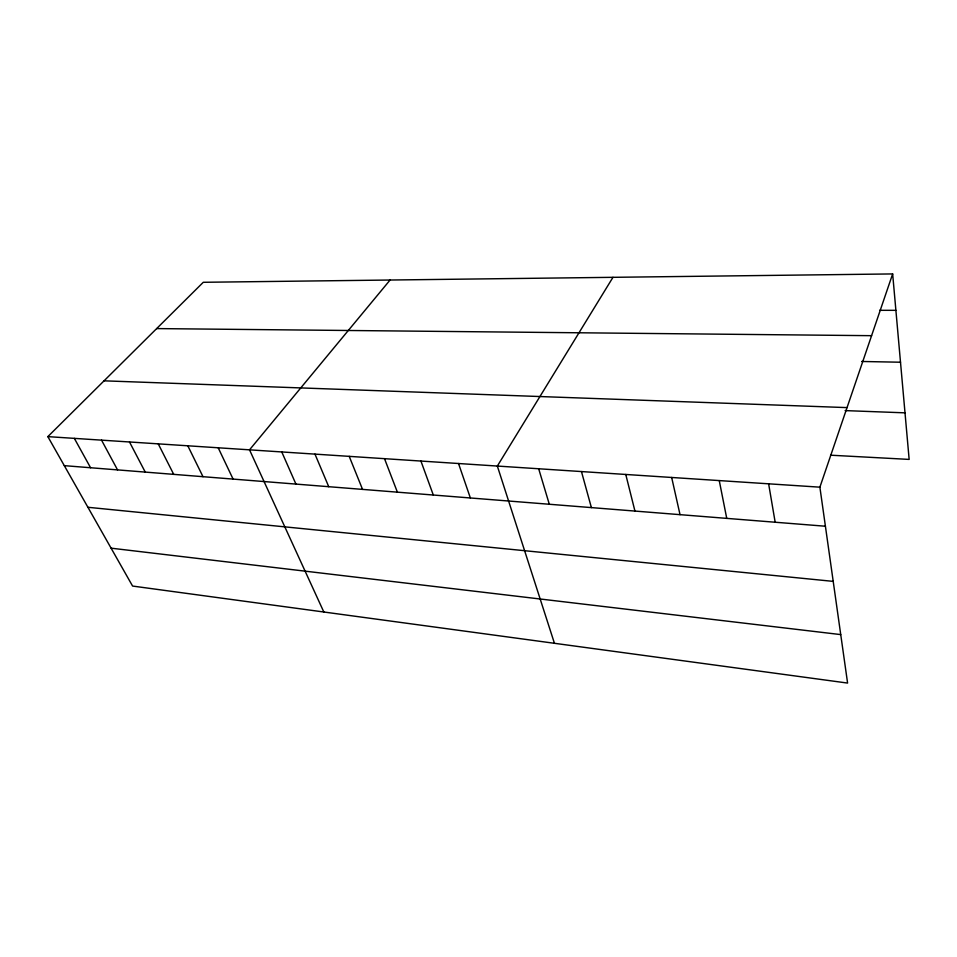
<?xml version="1.0" encoding="UTF-8"?>
<svg xmlns="http://www.w3.org/2000/svg" width="957" height="957" viewBox="0 0 957 957"><rect width="100%" height="100%" fill="white"/><g stroke="black" fill="none" stroke-linecap="round" stroke-linejoin="round"><path stroke-width="1.44" d="M819.886 487.173L892.654 273.929L203.279 282.291L47.85 436.631L132.58 586.055L847.591 683.071L819.886 487.173L47.85 436.631M612.97 277.327L497.341 466.059L554.438 643.295M390.073 280.03L249.526 449.826L323.825 612.002M879.615 310.319L895.896 310.331M156.661 328.586L871.588 335.68M861.635 361.471L900.513 362.225M104.038 380.826L847.041 407.61M845.115 410.601L905.011 412.838M830.58 455.197L909.15 459.408L892.654 273.929M64.31 465.652L825.413 526.23M87.912 507.282L833.212 581.378M111.096 548.17L840.736 634.599M74.335 438.366L90.58 467.746M101.538 440.136L117.544 469.899M129.494 441.967L145.249 472.1M158.24 443.857L173.719 474.361M187.799 445.795L202.992 476.694M218.208 447.78L233.089 479.086M281.765 451.943L295.928 484.086M314.973 454.12L328.741 486.706M349.209 456.357L362.547 489.398M384.511 458.666L397.382 492.161M420.924 461.059L433.306 495.02M458.523 463.511L470.365 497.975M538.683 468.763L549.306 504.255M581.461 471.562L591.39 507.605M625.77 474.469L634.946 511.074M671.67 477.471L680.032 514.663M719.257 480.593L726.746 518.383M768.627 483.823L775.17 522.235"/></g></svg>
